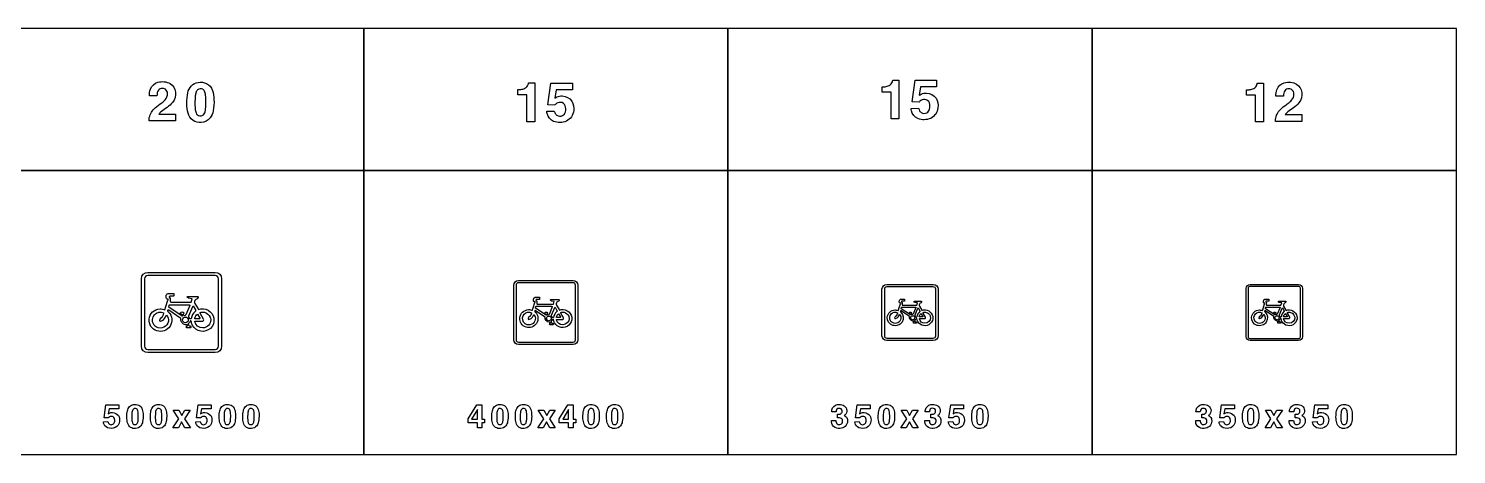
# Model space of a CAD drawing. Extents: x 0 to 18160, y 0 to 2655.
# Drawn here: x 9262 to 18160, y 0 to 2655 of the extents above; entities that cross this region are included whole.
import ezdxf

# ---------------------------------------------------------------- set-up
doc = ezdxf.new("R2010")
doc.units = 0
doc.header["$MEASUREMENT"] = 0

msp = doc.modelspace()

# ---------------------------------------------------------------- linework, layer by layer
for points in [[(9080, 1770), (11350, 1770), (11350, 2655), (9080, 2655)], [(11350, 1770), (13620, 1770), (13620, 2655), (11350, 2655)], [(13620, 1770), (15890, 1770), (15890, 2655), (13620, 2655)], [(15890, 1770), (18160, 1770), (18160, 2655), (15890, 2655)], [(9080, 0), (11350, 0), (11350, 1770), (9080, 1770)], [(11350, 0), (13620, 0), (13620, 1770), (11350, 1770)], [(13620, 0), (15890, 0), (15890, 1770), (13620, 1770)], [(15890, 0), (18160, 0), (18160, 1770), (15890, 1770)], [(10198.2, 221.797), (10163.1, 276.346), (10197.9, 276.346), (10216.2, 242.294), (10234.9, 276.346), (10269, 276.346), (10233.5, 222.318), (10270, 166.299), (10235.4, 166.299), (10215.6, 202.389), (10195.2, 166.299), (10161, 166.299)], [(12001, 222.096), (12055.2, 309.963), (12087.1, 309.963), (12087.1, 219.229), (12103.3, 219.229), (12103.3, 196.409), (12087.1, 196.409), (12087.1, 165.058), (12058.6, 165.058), (12058.6, 196.409), (12001, 196.409)], [(12058.6, 280.769), (12022.6, 219.229), (12058.6, 219.229)], [(12472.5, 221.797), (12437.4, 276.346), (12472.2, 276.346), (12490.5, 242.294), (12509.2, 276.346), (12543.3, 276.347), (12507.8, 222.318), (12544.3, 166.299), (12509.7, 166.299), (12489.9, 202.389), (12469.5, 166.299), (12435.3, 166.299)], [(12569, 222.114), (12623.3, 309.981), (12655.1, 309.981), (12655.1, 219.246), (12671.3, 219.246), (12671.3, 196.427), (12655.1, 196.427), (12655.1, 165.076), (12626.6, 165.076), (12626.6, 196.427), (12569, 196.427)], [(12626.6, 280.787), (12590.6, 219.246), (12626.6, 219.246)], [(14734.2, 221.783), (14699.1, 276.333), (14733.9, 276.333), (14752.1, 242.281), (14770.8, 276.333), (14805, 276.333), (14769.4, 222.304), (14806, 166.285), (14771.4, 166.285), (14751.6, 202.375), (14731.2, 166.285), (14697, 166.285)], [(17004.2, 221.783), (16969.1, 276.333), (17003.9, 276.333), (17022.1, 242.281), (17040.8, 276.333), (17075, 276.333), (17039.4, 222.304), (17076, 166.285), (17041.4, 166.285), (17021.6, 202.375), (17001.2, 166.285), (16967, 166.285)]]:
    msp.add_lwpolyline(points, close=True)
for points in [[(10012.9, 2078.85, -0.0640343), (10014.2, 2099.78, -0.161687), (10050, 2160.33, -0.0283718), (10091.8, 2192.71, 0.0545111), (10112.7, 2210.64, 0.192461), (10127.7, 2250.18, 0.234238), (10114.1, 2276.56, 0.196223), (10088.8, 2281.34, 0.252425), (10066.8, 2264.16, 0.0856617), (10062.7, 2247.14, 0.0202329), (10062, 2235.45), (10015.3, 2235.45, -0.0983795), (10021.4, 2276.76, -0.245047), (10067.6, 2319.89, -0.207102), (10144.5, 2311.55, -0.233443), (10177, 2259.22, -0.20961), (10158.8, 2195.04, -0.0785124), (10124.9, 2163.57, 0.0107372), (10089.1, 2137.78, 0.0665092), (10073.2, 2121.74), (10177.7, 2121.74), (10177.7, 2078.85)], [(10247.9, 2191.49, -0.0563084), (10253.9, 2254.32, -0.130301), (10276.1, 2298.12, -0.174843), (10317.9, 2319.53, -0.147552), (10371, 2312.9, -0.192146), (10407.8, 2269.73, -0.0833996), (10417.1, 2212.7, -0.0545507), (10412.1, 2141.92, -0.116773), (10393, 2097.85, -0.221099), (10338.1, 2070.16, -0.162564), (10286.7, 2082.68, -0.174743), (10255.4, 2128.1, -0.0640867), (10247.9, 2186.79)], [(12310.9, 2274.45), (12324.1, 2274.45, 0.0261527), (12330.1, 2275.12, 0.0824327), (12354.9, 2282.34, 0.211118), (12374.9, 2306.08, 0.0230957), (12377.6, 2315.99), (12415.7, 2315.99), (12415.7, 2074.01), (12367.1, 2074.01), (12367.1, 2241.03), (12310.9, 2241.03)], [(12491, 2139), (12538, 2140.78, 0.0452719), (12544.4, 2124.55, 0.0567733), (12549.1, 2117.67, 0.070207), (12553.5, 2114.2, 0.264984), (12589.6, 2112.3, 0.20748), (12607, 2135.41, 0.147389), (12605.8, 2173.44, 0.308532), (12576.4, 2194.85, 0.215743), (12546.7, 2184.62, 0.028781), (12541.3, 2178.38), (12498.7, 2180.39), (12516.5, 2315.07), (12650.5, 2315.07), (12650.5, 2273.2), (12550.1, 2273.2), (12541.1, 2221.19, -0.0211252), (12554.1, 2228.73, -0.121371), (12587.4, 2234.58, -0.244671), (12647.2, 2202.63, -0.173069), (12658.8, 2143.5, -0.256779), (12613.6, 2077.51, -0.199585), (12534, 2076.44, -0.245625), (12493.7, 2125.34, -0.0170062)], [(14580.9, 2291.94), (14594.1, 2291.94, 0.0261527), (14600.1, 2292.61, 0.0824327), (14624.9, 2299.84, 0.211118), (14644.9, 2323.58, 0.0230957), (14647.6, 2333.49), (14685.7, 2333.49), (14685.7, 2091.51), (14637.1, 2091.51), (14637.1, 2258.53), (14580.9, 2258.53)], [(14761, 2156.5), (14808, 2158.28, 0.0452719), (14814.4, 2142.04, 0.0567733), (14819.1, 2135.17, 0.070207), (14823.5, 2131.7, 0.264984), (14859.6, 2129.8, 0.20748), (14877, 2152.9, 0.147389), (14875.8, 2190.94, 0.308532), (14846.4, 2212.34, 0.215743), (14816.7, 2202.11, 0.028781), (14811.3, 2195.87), (14768.7, 2197.89), (14786.5, 2332.56), (14920.5, 2332.56), (14920.5, 2290.7), (14820.1, 2290.7), (14811.1, 2238.69, -0.0211252), (14824, 2246.23, -0.121371), (14857.4, 2252.07, -0.244671), (14917.2, 2220.12, -0.173069), (14928.7, 2161, -0.256779), (14883.6, 2095.01, -0.199585), (14804, 2093.94, -0.245625), (14763.7, 2142.83, -0.0170062)], [(16852.4, 2273.43), (16865.5, 2273.43, 0.0261527), (16871.5, 2274.1, 0.0824327), (16896.4, 2281.32, 0.211118), (16916.4, 2305.06, 0.0230957), (16919, 2314.97), (16957.1, 2314.97), (16957.1, 2072.99), (16908.5, 2072.99), (16908.5, 2240.01), (16852.4, 2240.01)], [(17032.5, 2075.98, -0.0640343), (17033.8, 2096.92, -0.161687), (17069.6, 2157.46, -0.0283718), (17111.4, 2189.85, 0.0545111), (17132.3, 2207.78, 0.192461), (17147.3, 2247.31, 0.234238), (17133.7, 2273.69, 0.196223), (17108.4, 2278.47, 0.252425), (17086.4, 2261.29, 0.0856617), (17082.3, 2244.27, 0.0202329), (17081.6, 2232.58), (17034.9, 2232.58, -0.0983795), (17041, 2273.89, -0.245047), (17087.1, 2317.02, -0.207102), (17164.1, 2308.69, -0.233443), (17196.6, 2256.36, -0.20961), (17178.4, 2192.18, -0.0785124), (17144.5, 2160.7, 0.0107372), (17108.7, 2134.91, 0.0665092), (17092.8, 2118.88), (17197.3, 2118.88), (17197.3, 2075.98)], [(10299.2, 2160.96, 0.0124589), (10299.8, 2154.64, 0.0668192), (10305.4, 2129.25, 0.615362), (10356.3, 2123.64, 0.0726881), (10361.7, 2136.67, 0.0588562), (10366.4, 2173.95, 0.0389037), (10364.8, 2240.94, 0.084671), (10358.2, 2264.28, 0.156013), (10346.8, 2276.44, 0.143208), (10331, 2279.4, 0.172584), (10315.3, 2273.2, 0.132565), (10305.3, 2257.64, 0.0498315), (10300.8, 2235.92, 0.0368731)], [(10005, 635.002, -0.414213), (9965, 675.002), (9965, 1095, -0.414213), (10005, 1135), (10425, 1135, -0.414213), (10465, 1095), (10465, 675.002, -0.414213), (10425, 635.002)], [(10005, 655.002), (10425, 655.002, 0.414213), (10445, 675.002), (10445, 1095, 0.414213), (10425, 1115), (10005, 1115, 0.414213), (9985, 1095), (9985, 675.002, 0.414213)], [(12315, 685.002, -0.414213), (12285, 715.002), (12285, 1055, -0.414213), (12315, 1085), (12655, 1085, -0.414213), (12685, 1055), (12685, 715.002, -0.414213), (12655, 685.002)], [(12315, 700.002), (12655, 700.002, 0.414213), (12670, 715.002), (12670, 1055, 0.414213), (12655, 1070), (12315, 1070, 0.414213), (12300, 1055), (12300, 715.002, 0.414213)], [(10209.9, 848.241), (10135.4, 898.834, 0.464604), (10128.4, 897.048, 0.232535), (10129.2, 892.334, 0.117011), (10132.1, 888.972, -0.0113564), (10134.3, 887.009, -1.54866), (10012.6, 843.443, -0.375712), (10080.8, 907.177, -0.100307), (10111.8, 901.698), (10116.8, 922.566), (10128.6, 962.613), (10131.4, 964.5, 0.377166), (10131.6, 967.45, 0.364952), (10130.7, 967.785), (10125.6, 967.756, -0.563662), (10130.7, 1003.03), (10131.2, 1003.14), (10165.8, 1003.12, -0.273298), (10166.9, 1002.31), (10166.9, 988.643, -0.268535), (10163.9, 985.87, -0.0107742), (10163.3, 985.751), (10143.7, 985.751), (10143.1, 985.758, 0.0386412), (10140.5, 985.338, 0.0375597), (10140, 985.164, 0.499668), (10139.5, 977.672), (10144.1, 972.528), (10143.9, 955.031, 0.197814), (10149, 949.048), (10153.9, 949.038, -0.0189911), (10156.3, 949.027), (10157.6, 949.027), (10273, 949.348, 0.0881501), (10274.1, 949.949), (10281, 970.65), (10259.2, 973.506), (10253, 977.467), (10251.1, 980.489, -0.0815285), (10251, 982.366, -0.165745), (10251.7, 984.018, -0.147172), (10253.6, 984.995, -0.0625919), (10258, 985.122), (10316.7, 985.058, -0.431013), (10317.1, 976.899), (10312.6, 971.082), (10304.5, 966.828), (10302, 964.514, 0.292791), (10298.1, 941.322), (10318.9, 907.117), (10320.5, 904.102, -0.45574), (10416.5, 849.095, -0.00938884), (10416.9, 845.254, -0.252575), (10394.9, 785.55, -0.484784), (10283.3, 804.339, -0.0757606), (10274.8, 831.253, 0.713087), (10268.4, 829.784, -0.122075), (10257.3, 816.492, 0.0157549), (10256.9, 816.037, 0.173107), (10256.5, 814.695, 0.131385), (10260.7, 803.409, 0.193704), (10263.5, 801.666, 0.0249172), (10267.9, 801.137, -0.136766), (10271.7, 799.823, -0.25243), (10273.8, 794.494, -0.0692408), (10273.3, 792.023, -0.202659), (10271.4, 790.281, -0.029116), (10270, 789.885), (10248.6, 789.844, -0.0636795), (10246.7, 790.352, -0.189261), (10245.7, 791.337, -0.133261), (10245.1, 798.038, -0.170738), (10246.4, 800.265, -0.142053), (10247.9, 800.837, 0.0902841), (10249.5, 801.241, 0.8201), (10249.3, 807.217, 0.0224364), (10248.8, 807.438, 0.0230902), (10247.6, 807.866, 0.0507591), (10240.7, 808.425), (10240.1, 808.462, -0.405461)], [(12480.9, 855.593), (12421.3, 896.068, 0.464604), (12415.8, 894.639, 0.232535), (12416.4, 890.868, 0.117011), (12418.7, 888.178, -0.0113564), (12420.4, 886.608, -1.54866), (12323.1, 851.755, -0.375712), (12377.6, 902.742, -0.0977579), (12401.8, 898.512), (12405.2, 910.75, -0.021336), (12406.1, 914.043), (12415.9, 947.091), (12418.1, 948.6, 0.377166), (12418.3, 950.961, 0.364952), (12417.5, 951.228), (12413.5, 951.205, -0.563662), (12417.7, 979.47), (12445.6, 979.5, -0.273298), (12446.5, 978.848), (12446.6, 967.915, -0.268535), (12444.1, 965.696, -0.0107742), (12443.6, 965.601), (12427.7, 965.604, 0.0386412), (12425.2, 965.201, 0.499668), (12424.6, 959.138), (12428.3, 955.023), (12428.1, 941.025, 0.197814), (12432.2, 936.239), (12436.2, 936.231, -0.0189911), (12438, 936.222), (12439.1, 936.222), (12531.4, 936.479, 0.0881501), (12532.3, 936.96), (12537.8, 953.52), (12520.4, 955.805), (12515.4, 958.974), (12513.9, 961.391, -0.0815285), (12513.8, 962.894, -0.165745), (12514.4, 964.215, -0.147172), (12515.9, 964.996, -0.0625919), (12519.4, 965.098), (12566.4, 965.047, -0.431013), (12566.7, 958.52), (12563.1, 953.866), (12556.6, 950.463), (12554.6, 948.611, 0.292791), (12551.5, 930.058), (12568.1, 902.694), (12569.4, 900.282, -0.45574), (12646.2, 856.276, -0.00938884), (12646.5, 853.204, -0.252575), (12628.9, 805.44, -0.484784), (12539.6, 820.472, -0.0757606), (12532.8, 842.003, 0.713087), (12527.7, 840.828, -0.122075), (12518.7, 830.012, 0.173107), (12518.2, 828.756, 0.131385), (12521.5, 819.727, 0.193704), (12523.8, 818.333, 0.0249172), (12527.3, 817.91, -0.136766), (12530.4, 816.859, -0.25243), (12532, 812.596, -0.0692408), (12531.6, 810.619, -0.202659), (12530.1, 809.225, -0.029116), (12529, 808.908), (12511.9, 808.876, -0.0636795), (12510.4, 809.282, -0.189261), (12509.6, 810.07, -0.133261), (12509.1, 815.43, -0.170738), (12510.1, 817.213, -0.142053), (12511.3, 817.67, 0.0902841), (12512.6, 817.993, 0.8201), (12512.2, 822.862, 0.0230902), (12511.1, 823.293, 0.0507591), (12505.3, 823.755, -0.405461)], [(14610, 710.002, -0.414213), (14580, 740.002), (14580, 1030, -0.414213), (14610, 1060), (14900, 1060, -0.414213), (14930, 1030), (14930, 740.002, -0.414213), (14900, 710.002)], [(14610, 725.002), (14900, 725.002, 0.414213), (14915, 740.002), (14915, 1030, 0.414213), (14900, 1045), (14610, 1045, 0.414213), (14595, 1030), (14595, 740.002, 0.414213)], [(16874, 710.002, -0.414213), (16850, 734.002), (16850, 1036, -0.414213), (16874, 1060), (17176, 1060, -0.414213), (17200, 1036), (17200, 734.002, -0.414213), (17176, 710.002)], [(16874, 722.002), (17176, 722.002, 0.414213), (17188, 734.002), (17188, 1036, 0.414213), (17176, 1048), (16874, 1048, 0.414213), (16862, 1036), (16862, 734.002, 0.414213)], [(10135.6, 918.123), (10137.9, 930.465, -0.11774), (10139.1, 932.108, -0.148207), (10142.5, 933.294, -0.00653091), (10144.2, 933.329), (10260.6, 933.174, -0.049421), (10264.6, 932.223, -0.333114), (10265.9, 930.252, -0.0259291), (10265.8, 929.46), (10241.6, 870.505, -0.015853), (10240.6, 869.034, -0.548239), (10228.2, 868.049), (10226.3, 871.356, -0.305185), (10227.9, 876.235), (10231.5, 879.862, 0.0878823), (10231.5, 881.029, 0.438599), (10205.1, 879.292, 0.135068), (10205.5, 878.109, 0.0927654), (10206.4, 877.145, -0.21998), (10217.3, 871.762), (10219.6, 864.967, -0.790509), (10218.5, 862.952)], [(10287.3, 926.407), (10301.8, 900.97, -0.025978), (10302.3, 899.752, -0.150418), (10302.4, 897.678, -0.0138258), (10302.4, 894.56, 0.00540337), (10301.1, 893.42, 0.158219), (10274.6, 845.666), (10274.2, 844.91, -0.0381732), (10273.7, 844.731), (10270, 844.625, -0.0120938), (10265.7, 844.71, 0.0322861), (10260.3, 858.552), (10260.3, 863.609), (10285.1, 922.98)], [(12421.5, 911.499), (12423.3, 921.372, -0.11774), (12424.3, 922.687, -0.148207), (12427, 923.636, -0.00653091), (12428.3, 923.664), (12521.5, 923.54, -0.049421), (12524.7, 922.779, -0.333114), (12525.7, 921.202, -0.0259291), (12525.7, 920.569), (12506.3, 873.405, -0.015853), (12505.5, 872.227, -0.548239), (12495.5, 871.44), (12494, 874.086, -0.305185), (12495.3, 877.989), (12498.2, 880.89, 0.0878823), (12498.2, 881.823, 0.438599), (12477.1, 880.434, 0.135068), (12477.4, 879.487, 0.0927654), (12478.2, 878.717, -0.21998), (12486.8, 874.41), (12488.7, 868.974, -0.790509), (12487.8, 867.362)], [(12542.9, 918.126), (12554.5, 897.776, -0.025978), (12554.8, 896.802, -0.150418), (12554.9, 895.142, -0.0138258), (12554.9, 892.648, 0.00540337), (12553.9, 891.736, 0.158219), (12532.7, 853.533), (12532.2, 852.857), (12529, 852.701, -0.0120938), (12525.6, 852.769, 0.0322861), (12521.2, 863.842), (12521.2, 867.888), (12541.1, 915.385)], [(14751.4, 859.27), (14699.3, 894.685, 0.464604), (14694.4, 893.435, 0.232535), (14694.9, 890.135, 0.117011), (14697, 887.781, -0.0113564), (14698.5, 886.407, -1.54866), (14613.3, 855.911, -0.375712), (14661.1, 900.524, -0.0992521), (14682.5, 896.704), (14685.1, 907.191, -0.0238257), (14686, 910.413), (14694.5, 939.33), (14696.5, 940.65, 0.377166), (14696.6, 942.716, 0.364952), (14696, 942.95), (14692.4, 942.93, -0.563662), (14696.2, 967.661), (14720.5, 967.688, -0.273298), (14721.3, 967.117), (14721.4, 957.551, -0.268535), (14719, 955.568), (14704.9, 955.529, 0.0386412), (14702.7, 955.176, 0.499668), (14702.2, 949.871), (14705.4, 946.27), (14705.2, 934.022, 0.197814), (14708.8, 929.834), (14712.3, 929.827, -0.0189911), (14713.9, 929.819), (14714.8, 929.819), (14795.6, 930.044, 0.0881501), (14796.3, 930.465), (14801.2, 944.956), (14786, 946.955), (14781.6, 949.728), (14780.3, 951.843, -0.0815285), (14780.2, 953.157, -0.165745), (14780.7, 954.313, -0.147172), (14782, 954.997, -0.0625919), (14785.1, 955.086), (14826.2, 955.041, -0.431013), (14826.5, 949.33), (14823.3, 945.258), (14817.7, 942.28), (14815.9, 940.66, 0.292791), (14813.1, 924.426), (14827.7, 900.482), (14828.9, 898.372, -0.45574), (14896.1, 859.867, -0.00938884), (14896.4, 857.179, -0.252575), (14880.9, 815.386, -0.484784), (14802.8, 828.538, -0.0757606), (14796.8, 847.378, 0.713087), (14792.4, 846.35, -0.122075), (14784.5, 836.886, 0.173107), (14784.1, 835.787, 0.131385), (14787, 827.887, 0.193704), (14789, 826.667, 0.0249172), (14792, 826.297, -0.136766), (14794.7, 825.377, -0.25243), (14796.1, 821.646, -0.0692408), (14795.8, 819.917, -0.202659), (14794.5, 818.697, -0.029116), (14793.5, 818.42), (14778.5, 818.392, -0.0636795), (14777.2, 818.747, -0.189261), (14776.5, 819.437, -0.133261), (14776, 824.127, -0.170738), (14776.9, 825.687, -0.142053), (14778, 826.087, 0.0902841), (14779.2, 826.369, 0.8201), (14778.8, 830.63, 0.0230902), (14777.8, 831.007, 0.0507591), (14772.8, 831.411, -0.405461)], [(14699.4, 908.187), (14701, 916.826, -0.11774), (14701.9, 917.977, -0.148207), (14704.3, 918.807, -0.00653091), (14705.4, 918.831), (14786.9, 918.723, -0.049421), (14789.7, 918.057, -0.333114), (14790.6, 916.677, -0.0259291), (14790.6, 916.123), (14773.6, 874.854, -0.015853), (14772.9, 873.824, -0.548239), (14764.2, 873.135), (14762.9, 875.45, -0.305185), (14764, 878.865), (14766.5, 881.404, 0.0878823), (14766.5, 882.221, 0.438599), (14748.1, 881.005, 0.135068), (14748.3, 880.177, 0.0927654), (14749, 879.502, -0.21998), (14756.6, 875.734), (14758.2, 870.978, -0.790509), (14757.4, 869.567)], [(14805.6, 913.985), (14815.8, 896.18, -0.025978), (14816.1, 895.327, -0.150418), (14816.2, 893.875, -0.0138258), (14816.2, 891.692, 0.00540337), (14815.3, 890.895, 0.158219), (14796.7, 857.467), (14796.3, 856.875), (14793.5, 856.738, -0.0120938), (14790.5, 856.798, 0.0322861), (14786.7, 866.487), (14786.7, 870.027), (14804.1, 911.587)], [(17021.4, 859.27), (16969.3, 894.685, 0.464604), (16964.4, 893.435, 0.232535), (16964.9, 890.135, 0.117011), (16967, 887.782, -0.0113564), (16968.5, 886.408, -1.54866), (16883.3, 855.911, -0.375712), (16931.1, 900.525, -0.097339), (16952.1, 896.856), (16955.4, 908.371, -0.0151752), (16956, 910.413), (16964.5, 939.33), (16966.5, 940.651, 0.377166), (16966.6, 942.716, 0.364952), (16966, 942.951), (16962.4, 942.93, -0.563662), (16966.2, 967.662), (16990.5, 967.688, -0.273298), (16991.3, 967.118), (16991.4, 957.551, -0.268535), (16989, 955.568), (16974.9, 955.529, 0.0386412), (16972.7, 955.177, 0.499668), (16972.2, 949.871), (16975.4, 946.27), (16975.2, 934.023, 0.197814), (16978.8, 929.834), (16982.3, 929.827, -0.0189911), (16983.9, 929.82), (16984.8, 929.82), (17065.6, 930.045, 0.0881501), (17066.3, 930.465), (17071.2, 944.956), (17056, 946.955), (17051.6, 949.728), (17050.3, 951.843, -0.0815285), (17050.2, 953.158, -0.165745), (17050.7, 954.314, -0.147172), (17052, 954.997, -0.0625919), (17055.1, 955.086), (17096.2, 955.041, -0.431013), (17096.5, 949.33), (17093.3, 945.258), (17087.7, 942.281), (17085.9, 940.661, 0.292791), (17083.1, 924.426), (17097.7, 900.483), (17098.9, 898.372, -0.45574), (17166.1, 859.868, -0.00938884), (17166.4, 857.179, -0.252575), (17150.9, 815.386, -0.484784), (17072.8, 828.538, -0.0757606), (17066.8, 847.378, 0.713087), (17062.4, 846.35, -0.122075), (17054.5, 836.886, 0.173107), (17054.1, 835.787, 0.131385), (17057, 827.887, 0.193704), (17059, 826.667, 0.0249172), (17062, 826.297, -0.136766), (17064.7, 825.377, -0.25243), (17066.1, 821.647, -0.0692408), (17065.8, 819.917, -0.202659), (17064.5, 818.698, -0.029116), (17063.5, 818.42), (17048.5, 818.392, -0.0636795), (17047.2, 818.747, -0.189261), (17046.5, 819.437, -0.133261), (17046, 824.127, -0.170738), (17046.9, 825.687, -0.142053), (17048, 826.087, 0.0902841), (17049.2, 826.369, 0.8201), (17048.8, 830.63, 0.0230902), (17047.8, 831.007, 0.0507591), (17042.8, 831.411, -0.405461)], [(16969.4, 908.187), (16971, 916.827, -0.11774), (16971.9, 917.977, -0.148207), (16974.3, 918.807, -0.00653091), (16975.4, 918.831), (17056.9, 918.723, -0.049421), (17059.7, 918.057, -0.333114), (17060.6, 916.677, -0.0259291), (17060.6, 916.123), (17043.6, 874.855, -0.015853), (17042.9, 873.825, -0.548239), (17034.2, 873.136), (17032.9, 875.451, -0.305185), (17034, 878.866), (17036.5, 881.405, 0.0878823), (17036.5, 882.221, 0.438599), (17018.1, 881.005, 0.135068), (17018.3, 880.177, 0.0927654), (17019, 879.503, -0.21998), (17026.6, 875.734), (17028.2, 870.978, -0.790509), (17027.4, 869.568)], [(17075.6, 913.986), (17085.8, 896.18, -0.025978), (17086.1, 895.327, -0.150418), (17086.2, 893.875, -0.0138258), (17086.2, 891.693, 0.00540337), (17085.3, 890.895, 0.158219), (17066.7, 857.467), (17066.3, 856.875), (17063.5, 856.739, -0.0120938), (17060.5, 856.798, 0.0322861), (17056.7, 866.488), (17056.7, 870.028), (17074.1, 911.587)], [(10103.3, 883.283, -0.0718483), (10103.3, 880.025), (10098.6, 864.768, -0.0177203), (10098.2, 863.668, -0.0166877), (10095, 858.611, 0.0323031), (10093.7, 855.925), (10081.5, 844.868), (10078.7, 840.039, 0.665475), (10083.9, 831.369), (10099.7, 837.411), (10111, 848.725, 0.0727442), (10111.5, 849.011), (10118.1, 864.511, -0.151995), (10120.5, 867.097, -0.130909), (10121.7, 867.323, -0.233523), (10133.3, 830.839, -0.532233), (10058.5, 794.437, -0.122258), (10041.4, 810.776, -0.344365), (10046.9, 871.575, -0.318891)], [(10221, 838.637, -1), (10257, 838.637, -1)], [(10314.1, 874.894, -0.103143), (10315.1, 874.306), (10328.7, 850.091, -0.515033), (10326.1, 845.705), (10299, 845.837, -0.550543), (10297.3, 848.703, -0.165853)], [(10300.4, 831.508), (10348.1, 831.481, 0.497363), (10352, 842.452), (10331.9, 880.194, -0.102123), (10331, 884.466, -0.170614), (10358.8, 886.222, -0.212926), (10393.1, 855.918, -0.0714278), (10396.7, 842.223, 0.00734947), (10396.9, 841.323, -0.0538148), (10397.1, 839.352, -0.410522), (10347.4, 788.665, -0.359479), (10297.7, 828.809, -0.195618)], [(12395.7, 883.627, -0.0718483), (12395.6, 881.021), (12391.9, 868.815, -0.0177203), (12391.6, 867.935, -0.0166877), (12389, 863.889, 0.0323031), (12387.9, 861.741), (12378.2, 852.895), (12375.9, 849.032, 0.665475), (12380.2, 842.096), (12392.8, 846.929), (12402, 856.095), (12407.4, 868.609, -0.151995), (12409.4, 870.678, -0.130909), (12410.4, 870.859, -0.233523), (12419.7, 841.672, -0.532233), (12359.8, 812.55, -0.122258), (12346.1, 825.621, -0.344365), (12350.5, 874.261, -0.318891)], [(12489.8, 847.91, -1), (12518.6, 847.91, -1)], [(12564.2, 876.916, -0.103143), (12565, 876.446), (12575.9, 857.073, -0.515033), (12573.9, 853.564), (12552.2, 853.67, -0.550543), (12550.8, 855.963, -0.165853)], [(12553.3, 842.207), (12591.5, 842.185, 0.497363), (12594.6, 850.962), (12578.5, 881.156, -0.102123), (12577.8, 884.573, -0.170614), (12600.1, 885.978, -0.212926), (12627.5, 861.735, -0.0714278), (12630.4, 850.779, 0.00734947), (12630.5, 850.059, -0.0538148), (12630.7, 848.482, -0.410522), (12590.9, 807.933, -0.359479), (12551.1, 840.048, -0.195618)], [(14676.8, 883.799, -0.0718483), (14676.8, 881.519), (14673.5, 870.838, -0.0177203), (14673.2, 870.068, -0.0166877), (14671, 866.528, 0.0323031), (14670.1, 864.648), (14661.5, 856.908), (14659.6, 853.528, 0.665475), (14663.3, 847.459), (14674.3, 851.688), (14682.4, 859.708), (14687.1, 870.658, -0.151995), (14688.8, 872.469, -0.130909), (14689.7, 872.627, -0.233523), (14697.8, 847.088, -0.532233), (14645.5, 821.606, -0.122258), (14633.5, 833.044, -0.344365), (14637.3, 875.603, -0.318891)], [(14759.2, 852.547, -1), (14784.4, 852.547, -1)], [(14824.3, 877.927, -0.103143), (14825, 877.515), (14834.6, 860.564, -0.515033), (14832.8, 857.494), (14813.8, 857.587, -0.550543), (14812.6, 859.593, -0.165853)], [(14814.8, 847.557), (14848.2, 847.537, 0.497363), (14850.9, 855.217), (14836.8, 881.637, -0.102123), (14836.2, 884.627, -0.170614), (14855.7, 885.856, -0.212926), (14879.7, 864.644, -0.0714278), (14882.2, 855.057, 0.00734947), (14882.3, 854.427, -0.0538148), (14882.5, 853.047, -0.410522), (14847.7, 817.566, -0.359479), (14812.9, 845.667, -0.195618)], [(16946.8, 883.799, -0.0718483), (16946.8, 881.519), (16943.5, 870.839, -0.0177203), (16943.2, 870.069, -0.0166877), (16941, 866.529, 0.0323031), (16940.1, 864.649), (16931.5, 856.909), (16929.6, 853.529, 0.665475), (16933.3, 847.459), (16944.3, 851.689), (16952.4, 859.709), (16957.1, 870.659, -0.151995), (16958.8, 872.469, -0.130909), (16959.7, 872.627, -0.233523), (16967.8, 847.088, -0.532233), (16915.5, 821.607, -0.122258), (16903.5, 833.044, -0.344365), (16907.3, 875.604, -0.318891)], [(17029.2, 852.547, -1), (17054.4, 852.547, -1)], [(17094.3, 877.927, -0.103143), (17095, 877.515), (17104.6, 860.565, -0.515033), (17102.8, 857.494), (17083.8, 857.587, -0.550543), (17082.6, 859.593, -0.165853)], [(17084.8, 847.557), (17118.2, 847.537, 0.497363), (17120.9, 855.217), (17106.8, 881.637, -0.102123), (17106.2, 884.627, -0.170614), (17125.7, 885.857, -0.212926), (17149.7, 864.644, -0.0714278), (17152.2, 855.057, 0.00734947), (17152.3, 854.427, -0.0538148), (17152.5, 853.047, -0.410522), (17117.7, 817.567, -0.359479), (17082.9, 845.667, -0.195618)], [(9727.75, 203.882), (9755.92, 204.948, 0.0452719), (9759.76, 195.209, 0.0567733), (9762.6, 191.086, 0.070207), (9765.26, 189, 0.264984), (9786.87, 187.863, 0.20748), (9797.32, 201.725, 0.147389), (9796.63, 224.545, 0.308532), (9779, 237.389, 0.215743), (9761.13, 231.251, 0.028781), (9757.91, 227.507), (9732.34, 228.716), (9743.03, 309.521), (9823.46, 309.521), (9823.46, 284.403), (9763.2, 284.403), (9757.82, 253.195, -0.0211252), (9765.57, 257.721, -0.121371), (9785.57, 261.228, -0.244671), (9821.44, 242.057, -0.173069), (9828.39, 206.583, -0.256779), (9801.28, 166.986, -0.199585), (9753.55, 166.346, -0.245625), (9729.38, 195.683, -0.0170062)], [(9874.18, 234.284, -0.0563084), (9877.8, 271.986, -0.130301), (9891.12, 298.265, -0.174843), (9916.22, 311.109, -0.147552), (9948.09, 307.128, -0.192146), (9970.17, 281.227, -0.0833996), (9975.72, 247.009, -0.0545507), (9972.71, 204.545, -0.116773), (9961.26, 178.099, -0.221099), (9928.35, 161.488, -0.162564), (9897.47, 169, -0.174743), (9878.7, 196.251, -0.0640867), (9874.23, 231.464)], [(9905.01, 215.967, 0.0124589), (9905.32, 212.175, 0.0668192), (9908.68, 196.938, 0.615362), (9939.23, 193.573, 0.0726881), (9942.5, 201.393, 0.0588562), (9945.32, 223.763, 0.0389037), (9944.34, 263.952, 0.084671), (9940.39, 277.957, 0.156013), (9933.51, 285.256, 0.143208), (9924.08, 287.033, 0.172584), (9914.63, 283.313, 0.132565), (9908.66, 273.976, 0.0498315), (9905.93, 260.943, 0.0368731)], [(10020.9, 234.284, -0.0563084), (10024.6, 271.986, -0.130301), (10037.9, 298.265, -0.174843), (10063, 311.109, -0.147552), (10094.8, 307.128, -0.192146), (10116.9, 281.227, -0.0833996), (10122.5, 247.009, -0.0545507), (10119.5, 204.545, -0.116773), (10108, 178.1, -0.221099), (10075.1, 161.488, -0.162564), (10044.2, 169, -0.174743), (10025.5, 196.251, -0.0640867), (10021, 231.464)], [(10051.8, 215.967, 0.0124589), (10052.1, 212.175, 0.0668192), (10055.4, 196.938, 0.615362), (10086, 193.573, 0.0726881), (10089.2, 201.393, 0.0588562), (10092.1, 223.763, 0.0389037), (10091.1, 263.953, 0.084671), (10087.1, 277.957, 0.156013), (10080.3, 285.256, 0.143208), (10070.8, 287.033, 0.172584), (10061.4, 283.313, 0.132565), (10055.4, 273.976, 0.0498315), (10052.7, 260.943, 0.0368731)], [(10303.3, 203.891), (10331.5, 204.957, 0.0452719), (10335.3, 195.218, 0.0567733), (10338.2, 191.095, 0.070207), (10340.8, 189.009, 0.264984), (10362.4, 187.872, 0.20748), (10372.9, 201.734, 0.147389), (10372.2, 224.554, 0.308532), (10354.6, 237.398, 0.215743), (10336.7, 231.26, 0.028781), (10333.5, 227.516), (10307.9, 228.725), (10318.6, 309.531), (10399, 309.531), (10399, 284.412), (10338.8, 284.412), (10333.4, 253.204, -0.0211252), (10341.1, 257.73, -0.121371), (10361.1, 261.237, -0.244671), (10397, 242.066, -0.173069), (10404, 206.592, -0.256779), (10376.8, 166.995, -0.199585), (10329.1, 166.355, -0.245625), (10304.9, 195.692, -0.0170062)], [(10449.7, 234.285, -0.0563084), (10453.4, 271.986, -0.130301), (10466.7, 298.266, -0.174843), (10491.8, 311.109, -0.147552), (10523.7, 307.128, -0.192146), (10545.7, 281.228, -0.0833996), (10551.3, 247.01, -0.0545507), (10548.3, 204.545, -0.116773), (10536.8, 178.1, -0.221099), (10503.9, 161.488, -0.162564), (10473, 169, -0.174743), (10454.3, 196.251, -0.0640867), (10449.8, 231.465)], [(10480.6, 215.967, 0.0124589), (10480.9, 212.175, 0.0668192), (10484.2, 196.939, 0.615362), (10514.8, 193.574, 0.0726881), (10518.1, 201.394, 0.0588562), (10520.9, 223.763, 0.0389037), (10519.9, 263.953, 0.084671), (10516, 277.957, 0.156013), (10509.1, 285.256, 0.143208), (10499.7, 287.033, 0.172584), (10490.2, 283.313, 0.132565), (10484.2, 273.976, 0.0498315), (10481.5, 260.943, 0.0368731)], [(10596.5, 234.275, -0.0563084), (10600.1, 271.977, -0.130301), (10613.4, 298.256, -0.174843), (10638.5, 311.1, -0.147552), (10670.4, 307.119, -0.192146), (10692.5, 281.218, -0.0833996), (10698, 247, -0.0545507), (10695, 204.536, -0.116773), (10683.6, 178.09, -0.221099), (10650.7, 161.479, -0.162564), (10619.8, 168.991, -0.174743), (10601, 196.242, -0.0640867), (10596.5, 231.455)], [(10627.3, 215.958, 0.0124589), (10627.6, 212.166, 0.0668192), (10631, 196.929, 0.615362), (10661.5, 193.564, 0.0726881), (10664.8, 201.384, 0.0588562), (10667.6, 223.754, 0.0389037), (10666.7, 263.943, 0.084671), (10662.7, 277.948, 0.156013), (10655.8, 285.247, 0.143208), (10646.4, 287.024, 0.172584), (10636.9, 283.304, 0.132565), (10631, 273.967, 0.0498315), (10628.2, 260.934, 0.0368731)], [(12148.5, 234.285, -0.0563084), (12152.1, 271.986, -0.130301), (12165.4, 298.266, -0.174843), (12190.5, 311.109, -0.147552), (12222.4, 307.128, -0.192146), (12244.5, 281.228, -0.0833996), (12250, 247.01, -0.0545507), (12247, 204.546, -0.116773), (12235.6, 178.1, -0.221099), (12202.7, 161.489, -0.162564), (12171.8, 169.001, -0.174743), (12153, 196.252, -0.0640867), (12148.5, 231.465)], [(12179.3, 215.967, 0.0124589), (12179.6, 212.176, 0.0668192), (12183, 196.939, 0.615362), (12213.5, 193.574, 0.0726881), (12216.8, 201.394, 0.0588562), (12219.6, 223.764, 0.0389037), (12218.6, 263.953, 0.084671), (12214.7, 277.958, 0.156013), (12207.8, 285.256, 0.143208), (12198.4, 287.034, 0.172584), (12188.9, 283.313, 0.132565), (12183, 273.977, 0.0498315), (12180.2, 260.944, 0.0368731)], [(12295.2, 234.285, -0.0563084), (12298.9, 271.986, -0.130301), (12312.2, 298.266, -0.174843), (12337.3, 311.109, -0.147552), (12369.1, 307.128, -0.192146), (12391.2, 281.228, -0.0833996), (12396.8, 247.01, -0.0545507), (12393.8, 204.546, -0.116773), (12382.3, 178.1, -0.221099), (12349.4, 161.489, -0.162564), (12318.5, 169.001, -0.174743), (12299.8, 196.252, -0.0640867), (12295.3, 231.465)], [(12326.1, 215.967, 0.0124589), (12326.4, 212.176, 0.0668192), (12329.7, 196.939, 0.615362), (12360.3, 193.574, 0.0726881), (12363.5, 201.394, 0.0588562), (12366.4, 223.764, 0.0389037), (12365.4, 263.953, 0.084671), (12361.4, 277.958, 0.156013), (12354.6, 285.256, 0.143208), (12345.1, 287.034, 0.172584), (12335.7, 283.313, 0.132565), (12329.7, 273.977, 0.0498315), (12327, 260.944, 0.0368731)], [(12716.5, 234.285, -0.0563084), (12720.1, 271.986, -0.130301), (12733.4, 298.266, -0.174843), (12758.5, 311.109, -0.147552), (12790.4, 307.128, -0.192146), (12812.5, 281.228, -0.0833996), (12818, 247.01, -0.0545507), (12815, 204.545, -0.116773), (12803.6, 178.1, -0.221099), (12770.7, 161.489, -0.162564), (12739.8, 169, -0.174743), (12721, 196.252, -0.0640867), (12716.5, 231.465)], [(12747.3, 215.967, 0.0124589), (12747.6, 212.176, 0.0668192), (12751, 196.939, 0.615362), (12781.5, 193.574, 0.0726881), (12784.8, 201.394, 0.0588562), (12787.6, 223.763, 0.0389037), (12786.7, 263.953, 0.084671), (12782.7, 277.958, 0.156013), (12775.8, 285.256, 0.143208), (12766.4, 287.033, 0.172584), (12757, 283.313, 0.132565), (12751, 273.977, 0.0498315), (12748.3, 260.943, 0.0368731)], [(12863.2, 234.275, -0.0563084), (12866.9, 271.977, -0.130301), (12880.2, 298.256, -0.174843), (12905.3, 311.1, -0.147552), (12937.2, 307.119, -0.192146), (12959.2, 281.218, -0.0833996), (12964.8, 247.001, -0.0545507), (12961.8, 204.536, -0.116773), (12950.3, 178.091, -0.221099), (12917.4, 161.479, -0.162564), (12886.5, 168.991, -0.174743), (12867.8, 196.242, -0.0640867), (12863.3, 231.456)], [(12894.1, 215.958, 0.0124589), (12894.4, 212.166, 0.0668192), (12897.7, 196.93, 0.615362), (12928.3, 193.565, 0.0726881), (12931.6, 201.385, 0.0588562), (12934.4, 223.754, 0.0389037), (12933.4, 263.944, 0.084671), (12929.5, 277.948, 0.156013), (12922.6, 285.247, 0.143208), (12913.2, 287.024, 0.172584), (12903.7, 283.304, 0.132565), (12897.7, 273.967, 0.0498315), (12895, 260.934, 0.0368731)], [(14264.9, 210.618), (14292.7, 210.618, 0.0411845), (14294, 201.495, 0.335066), (14312.3, 186.329, 0.276505), (14331.4, 195.05, 0.158203), (14334.8, 207.49, 0.0878221), (14333, 217.04, 0.217575), (14321.9, 227.158, 0.0882727), (14309.1, 229.031), (14302.7, 229.031), (14302.7, 250.192, 0.0282129), (14314.4, 250.547, 0.50028), (14330.6, 277.846, 0.235001), (14319.5, 286.874, 0.165496), (14304.1, 285.5, 0.220849), (14295.5, 275.571, 0.055705), (14293.8, 264.647), (14266.9, 264.647, -0.0488003), (14268, 278.201, -0.30773), (14302.6, 310.903, -0.146685), (14338.2, 307.348, -0.469869), (14354.2, 251.685, -0.0891152), (14346.9, 244.623), (14344.4, 242.822, -0.0245333), (14351.1, 238.983, -0.202429), (14364.5, 216.969, -0.422325), (14326.8, 163.296, -0.154301), (14288.4, 167.609, -0.287878), (14265, 204.03, -0.0143877)], [(14410.5, 203.85), (14438.6, 204.916, 0.0452719), (14442.5, 195.177, 0.0567733), (14445.3, 191.054, 0.070207), (14448, 188.968, 0.264984), (14469.6, 187.831, 0.20748), (14480, 201.694, 0.147389), (14479.4, 224.513, 0.308532), (14461.7, 237.357, 0.215743), (14443.9, 231.22, 0.028781), (14440.6, 227.476), (14415.1, 228.684), (14425.7, 309.49), (14506.2, 309.49), (14506.2, 284.371), (14445.9, 284.371), (14440.5, 253.163, -0.0211252), (14448.3, 257.689, -0.121371), (14468.3, 261.196, -0.244671), (14504.2, 242.025, -0.173069), (14511.1, 206.551, -0.256779), (14484, 166.954, -0.199585), (14436.3, 166.314, -0.245625), (14412.1, 195.651, -0.0170062)], [(14556.9, 234.262, -0.0563084), (14560.5, 271.963, -0.130301), (14573.8, 298.243, -0.174843), (14598.9, 311.086, -0.147552), (14630.8, 307.106, -0.192146), (14652.9, 281.205, -0.0833996), (14658.4, 246.987, -0.0545507), (14655.4, 204.523, -0.116773), (14644, 178.077, -0.221099), (14611.1, 161.466, -0.162564), (14580.2, 168.978, -0.174743), (14561.4, 196.229, -0.0640867), (14556.9, 231.442)], [(14587.7, 215.944, 0.0124589), (14588, 212.153, 0.0668192), (14591.4, 196.916, 0.615362), (14621.9, 193.551, 0.0726881), (14625.2, 201.371, 0.0588562), (14628, 223.741, 0.0389037), (14627.1, 263.93, 0.084671), (14623.1, 277.935, 0.156013), (14616.2, 285.233, 0.143208), (14606.8, 287.011, 0.172584), (14597.3, 283.29, 0.132565), (14591.4, 273.954, 0.0498315), (14588.7, 260.921, 0.0368731)], [(14847.3, 210.655), (14875.2, 210.655, 0.0411845), (14876.4, 201.531, 0.335066), (14894.7, 186.366, 0.276505), (14913.9, 195.086, 0.158203), (14917.2, 207.527, 0.0878221), (14915.4, 217.076, 0.217575), (14904.3, 227.195, 0.0882727), (14891.6, 229.067), (14885.1, 229.067), (14885.1, 250.228, 0.0282129), (14896.8, 250.584, 0.50028), (14913, 277.882, 0.235001), (14901.9, 286.91, 0.165496), (14886.5, 285.536, 0.220849), (14878, 275.607, 0.055705), (14876.2, 264.683), (14849.4, 264.683, -0.0488003), (14850.4, 278.238, -0.30773), (14885, 310.939, -0.146685), (14920.7, 307.384, -0.469869), (14936.6, 251.721, -0.0891152), (14929.4, 244.659), (14926.8, 242.858, -0.0245333), (14933.5, 239.019, -0.202429), (14946.9, 217.005, -0.422325), (14909.3, 163.332, -0.154301), (14870.8, 167.645, -0.287878), (14847.4, 204.067, -0.0143877)], [(14992.9, 203.886), (15021.1, 204.953, 0.0452719), (15024.9, 195.213, 0.0567733), (15027.8, 191.09, 0.070207), (15030.4, 189.005, 0.264984), (15052, 187.868, 0.20748), (15062.5, 201.73, 0.147389), (15061.8, 224.55, 0.308532), (15044.2, 237.394, 0.215743), (15026.3, 231.256, 0.028781), (15023.1, 227.512), (14997.5, 228.721), (15008.2, 309.526), (15088.6, 309.526), (15088.6, 284.408), (15028.3, 284.408), (15023, 253.199, -0.0211252), (15030.7, 257.725, -0.121371), (15050.7, 261.232, -0.244671), (15086.6, 242.062, -0.173069), (15093.5, 206.588, -0.256779), (15066.4, 166.991, -0.199585), (15018.7, 166.351, -0.245625), (14994.5, 195.687, -0.0170062)], [(15139.3, 234.299, -0.0563084), (15143, 272, -0.130301), (15156.3, 298.28, -0.174843), (15181.4, 311.123, -0.147552), (15213.2, 307.142, -0.192146), (15235.3, 281.242, -0.0833996), (15240.9, 247.024, -0.0545507), (15237.9, 204.559, -0.116773), (15226.4, 178.114, -0.221099), (15193.5, 161.502, -0.162564), (15162.6, 169.014, -0.174743), (15143.9, 196.265, -0.0640867), (15139.4, 231.479)], [(15170.2, 215.981, 0.0124589), (15170.5, 212.19, 0.0668192), (15173.8, 196.953, 0.615362), (15204.4, 193.588, 0.0726881), (15207.6, 201.408, 0.0588562), (15210.5, 223.777, 0.0389037), (15209.5, 263.967, 0.084671), (15205.5, 277.972, 0.156013), (15198.7, 285.27, 0.143208), (15189.2, 287.047, 0.172584), (15179.8, 283.327, 0.132565), (15173.8, 273.991, 0.0498315), (15171.1, 260.957, 0.0368731)], [(16534.9, 210.618), (16562.7, 210.618, 0.0411845), (16564, 201.495, 0.335066), (16582.3, 186.329, 0.276505), (16601.4, 195.05, 0.158203), (16604.8, 207.49, 0.0878221), (16603, 217.04, 0.217575), (16591.9, 227.158, 0.0882727), (16579.1, 229.031), (16572.7, 229.031), (16572.7, 250.192, 0.0282129), (16584.4, 250.547, 0.50028), (16600.6, 277.846, 0.235001), (16589.5, 286.874, 0.165496), (16574.1, 285.5, 0.220849), (16565.5, 275.571, 0.055705), (16563.8, 264.647), (16536.9, 264.647, -0.0488003), (16538, 278.201, -0.30773), (16572.6, 310.903, -0.146685), (16608.2, 307.348, -0.469869), (16624.2, 251.685, -0.0891152), (16616.9, 244.623), (16614.4, 242.822, -0.0245333), (16621.1, 238.983, -0.202429), (16634.5, 216.969, -0.422325), (16596.8, 163.296, -0.154301), (16558.4, 167.609, -0.287878), (16535, 204.03, -0.0143877)], [(16680.5, 203.85), (16708.6, 204.916, 0.0452719), (16712.5, 195.177, 0.0567733), (16715.3, 191.054, 0.070207), (16718, 188.968, 0.264984), (16739.6, 187.831, 0.20748), (16750, 201.694, 0.147389), (16749.4, 224.513, 0.308532), (16731.7, 237.357, 0.215743), (16713.9, 231.22, 0.028781), (16710.6, 227.476), (16685.1, 228.684), (16695.7, 309.49), (16776.2, 309.49), (16776.2, 284.371), (16715.9, 284.371), (16710.5, 253.163, -0.0211252), (16718.3, 257.689, -0.121371), (16738.3, 261.196, -0.244671), (16774.2, 242.025, -0.173069), (16781.1, 206.551, -0.256779), (16754, 166.954, -0.199585), (16706.3, 166.314, -0.245625), (16682.1, 195.651, -0.0170062)], [(16826.9, 234.262, -0.0563084), (16830.5, 271.963, -0.130301), (16843.8, 298.243, -0.174843), (16868.9, 311.086, -0.147552), (16900.8, 307.106, -0.192146), (16922.9, 281.205, -0.0833996), (16928.4, 246.987, -0.0545507), (16925.4, 204.523, -0.116773), (16914, 178.077, -0.221099), (16881.1, 161.466, -0.162564), (16850.2, 168.978, -0.174743), (16831.4, 196.229, -0.0640867), (16826.9, 231.442)], [(16857.7, 215.944, 0.0124589), (16858, 212.153, 0.0668192), (16861.4, 196.916, 0.615362), (16891.9, 193.551, 0.0726881), (16895.2, 201.371, 0.0588562), (16898, 223.741, 0.0389037), (16897.1, 263.93, 0.084671), (16893.1, 277.935, 0.156013), (16886.2, 285.233, 0.143208), (16876.8, 287.011, 0.172584), (16867.3, 283.29, 0.132565), (16861.4, 273.954, 0.0498315), (16858.7, 260.921, 0.0368731)], [(17117.3, 210.655), (17145.2, 210.655, 0.0411845), (17146.4, 201.531, 0.335066), (17164.7, 186.366, 0.276505), (17183.9, 195.086, 0.158203), (17187.2, 207.527, 0.0878221), (17185.4, 217.076, 0.217575), (17174.3, 227.195, 0.0882727), (17161.6, 229.067), (17155.1, 229.067), (17155.1, 250.228, 0.0282129), (17166.8, 250.584, 0.50028), (17183, 277.882, 0.235001), (17171.9, 286.91, 0.165496), (17156.5, 285.536, 0.220849), (17148, 275.607, 0.055705), (17146.3, 264.683), (17119.4, 264.683, -0.0488003), (17120.4, 278.238, -0.30773), (17155, 310.939, -0.146685), (17190.7, 307.384, -0.469869), (17206.6, 251.721, -0.0891152), (17199.4, 244.659), (17196.8, 242.858, -0.0245333), (17203.5, 239.019, -0.202429), (17216.9, 217.005, -0.422325), (17179.3, 163.332, -0.154301), (17140.8, 167.645, -0.287878), (17117.4, 204.067, -0.0143877)], [(17262.9, 203.886), (17291.1, 204.953, 0.0452719), (17294.9, 195.213, 0.0567733), (17297.8, 191.09, 0.070207), (17300.4, 189.005, 0.264984), (17322, 187.868, 0.20748), (17332.5, 201.73, 0.147389), (17331.8, 224.55, 0.308532), (17314.2, 237.394, 0.215743), (17296.3, 231.256, 0.028781), (17293.1, 227.512), (17267.5, 228.721), (17278.2, 309.526), (17358.6, 309.526), (17358.6, 284.408), (17298.3, 284.408), (17293, 253.199, -0.0211252), (17300.7, 257.725, -0.121371), (17320.7, 261.232, -0.244671), (17356.6, 242.062, -0.173069), (17363.5, 206.588, -0.256779), (17336.4, 166.991, -0.199585), (17288.7, 166.351, -0.245625), (17264.5, 195.687, -0.0170062)], [(17409.3, 234.299, -0.0563084), (17413, 272, -0.130301), (17426.3, 298.28, -0.174843), (17451.4, 311.123, -0.147552), (17483.2, 307.142, -0.192146), (17505.3, 281.242, -0.0833996), (17510.9, 247.024, -0.0545507), (17507.9, 204.559, -0.116773), (17496.4, 178.114, -0.221099), (17463.5, 161.502, -0.162564), (17432.6, 169.014, -0.174743), (17413.9, 196.265, -0.0640867), (17409.4, 231.479)], [(17440.2, 215.981, 0.0124589), (17440.5, 212.19, 0.0668192), (17443.8, 196.953, 0.615362), (17474.4, 193.588, 0.0726881), (17477.6, 201.408, 0.0588562), (17480.5, 223.777, 0.0389037), (17479.5, 263.967, 0.084671), (17475.5, 277.972, 0.156013), (17468.7, 285.27, 0.143208), (17459.2, 287.047, 0.172584), (17449.8, 283.327, 0.132565), (17443.8, 273.991, 0.0498315), (17441.1, 260.957, 0.0368731)]]:
    msp.add_lwpolyline(points, format="xyb", close=True)

doc.saveas('drawing.dxf')
